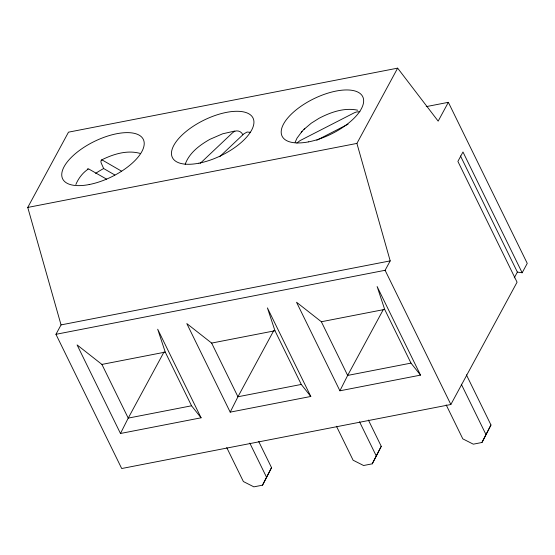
<?xml version="1.0" encoding="UTF-8"?>
<svg xmlns="http://www.w3.org/2000/svg" width="555" height="555" viewBox="0 0 555 555"><rect width="100%" height="100%" fill="white"/><g stroke="black" fill="none" stroke-linecap="round" stroke-linejoin="round"><path stroke-width="0.83" d="M185.176 164.315C189.255 152.854 199.682 145.112 209.88 139.34L222.645 133.804L234.848 131.029M295.107 142.323L297.001 138.16L302.087 131.334M75.855 184.503C78.435 178.308 83 172.334 88.585 168.886L106.56 179.133M226.738 447.58L243.381 481.546L253.871 486.853L262.529 485.174L271.534 467.65L258.672 441.405M271.534 467.65L262.529 485.174M336.455 426.233L353.098 460.206L363.587 465.513L372.245 463.827L381.25 446.31L368.395 420.059M381.25 446.31L372.245 463.827M446.178 404.893L462.815 438.866L473.304 444.173L481.962 442.488L490.967 424.97L466.387 374.791M490.967 424.97L481.962 442.488M120.477 433.483L201.083 417.804L191.551 405.788L128.226 418.109L101.926 364.42L77.083 344.905L120.477 433.483L128.226 418.109L164.051 351.925M230.193 412.143L310.8 396.464L301.275 384.448L237.942 396.763L211.642 343.08L186.799 323.565L230.193 412.143L237.942 396.763L273.768 330.586M339.91 390.803L420.517 375.125L410.991 363.109L347.659 375.423L321.359 321.74L296.516 302.225L339.91 390.803L347.659 375.423L383.484 309.246M522.158 272.782L462.981 151.994L457.889 161.401L517.066 282.19L450.854 404.505L121.698 468.524L55.951 334.311L61.043 324.904L27.75 207.438L68.494 132.166L397.651 68.147L438.166 121.136L448.35 102.321L527.25 263.375L522.158 272.782L517.378 272.089L460.477 155.948M55.951 334.311L385.108 270.292L390.2 260.885L356.907 143.412L397.651 68.147M514.249 277.875L517.378 272.089M139.985 153.374C126.88 149.76 113.047 154.214 101.294 160.083L100.878 161.574L101.17 162.927L103.66 168.533L114.83 174.985M87.843 168.97L87.537 169.372L87.926 168.928M304.036 129.308L311.286 123.175L319.07 118.284C330.752 112.179 344.433 107.337 357.732 110.216M301.226 132.229L304.764 128.545M296.856 143.065L299.977 140.651L354.18 112.852L356.289 112.02L359.945 111.659M200.313 163.267L232.552 132.784C235.584 129.44 241.231 130.696 242.854 134.823M219.641 156.746L243.811 133.88L247.093 132.034L250.534 132.305M316.787 140.228L348.082 124.174M426.233 106.622L448.35 102.321M27.75 207.438L356.907 143.412M61.043 324.904L390.2 260.885M101.926 364.42L165.251 352.106L191.551 405.788M211.642 343.08L274.975 330.759L301.275 384.448M321.359 321.74L384.691 309.419L410.991 363.109M101.294 160.083L102.897 160.395L121.462 171.12M461.295 384.199L485.875 434.378M385.108 270.292L450.854 404.505M420.517 375.125L377.123 286.546L384.691 309.419M359.515 421.751L376.158 455.717M310.8 396.464L267.406 307.886L274.975 330.759M249.799 443.091L266.442 477.057M201.083 417.804L157.689 329.226L165.251 352.106M95.626 173.396A41.569 18.225 -26.1 0 1 103.66 168.533M308.67 141.851A44.893 19.682 -26.1 0 0 362.963 97.201A44.893 19.682 -26.1 0 0 295.628 110.299A44.893 19.682 -26.1 0 0 308.67 141.851M89.23 184.537A44.893 19.682 -26.1 0 0 143.523 139.881A44.893 19.682 -26.1 0 0 76.188 152.979A44.893 19.682 -26.1 0 0 89.23 184.537M198.947 163.191A44.893 19.682 -26.1 0 0 253.246 118.541A44.893 19.682 -26.1 0 0 185.904 131.639A44.893 19.682 -26.1 0 0 198.947 163.191"/></g></svg>
